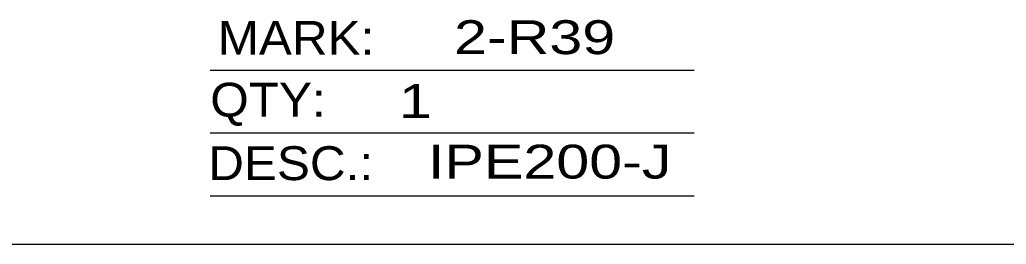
# Model space of a CAD drawing. Header units: millimetres. Extents: x 2 to 825, y 1 to 579.
# Drawn here: x 197.8 to 299.8, y 5 to 28.2 of the extents above; entities that cross this region are included whole.
import ezdxf

# ---------------------------------------------------------------- set-up
doc = ezdxf.new("R2010")
doc.units = ezdxf.units.MM
doc.linetypes.add('XKITLINE00', pattern=[0])
doc.layers.add('DrawingSheet', color=5, linetype='Continuous', lineweight=0)
doc.layers.add('OtherObjectType', color=7, linetype='Continuous', lineweight=0)
doc.styles.add('ARIAL_NARROW', font='ARIALN.TTF')

# ---------------------------------------------------------------- blocks, each defined once
blk = doc.blocks.new('*A118')
at = {"layer": 'DrawingSheet', "color": 5, "linetype": 'XKITLINE00', "lineweight": 0}
blk.add_line((5, 5), (825, 5), dxfattribs=at)
blk = doc.blocks.new('*A122')
at = {"layer": 'OtherObjectType', "color": 6, "linetype": 'XKITLINE00', "lineweight": 0}
for p, q in [((217.5, 23), (267.5, 23)), ((217.5, 16.5), (267.5, 16.5)), ((217.5, 10), (267.5, 10))]:
    blk.add_line(p, q, dxfattribs=at)
at = {"layer": 'OtherObjectType', "color": 6, "style": 'ARIAL_NARROW'}
for s, width, p in [('MARK:', 1.275, (218.27, 24.58)), ('2-R39', 1.525501, (242.69, 24.65)), ('QTY:', 1.275, (217.5, 18.19)), ('1', 1.525501, (236.99, 18.05)), ('IPE200-J', 1.525501, (240, 11.79)), ('DESC.:', 1.275, (217.29, 11.63))]:
    blk.add_text(s, height=3.5, dxfattribs=dict(at, width=width)).set_placement(p)

msp = doc.modelspace()

# ---------------------------------------------------------------- block references
at = {"lineweight": 0}
for name in ['*A118', '*A122']:
    msp.add_blockref(name, (0, 0), dxfattribs=at)

doc.saveas('drawing.dxf')
